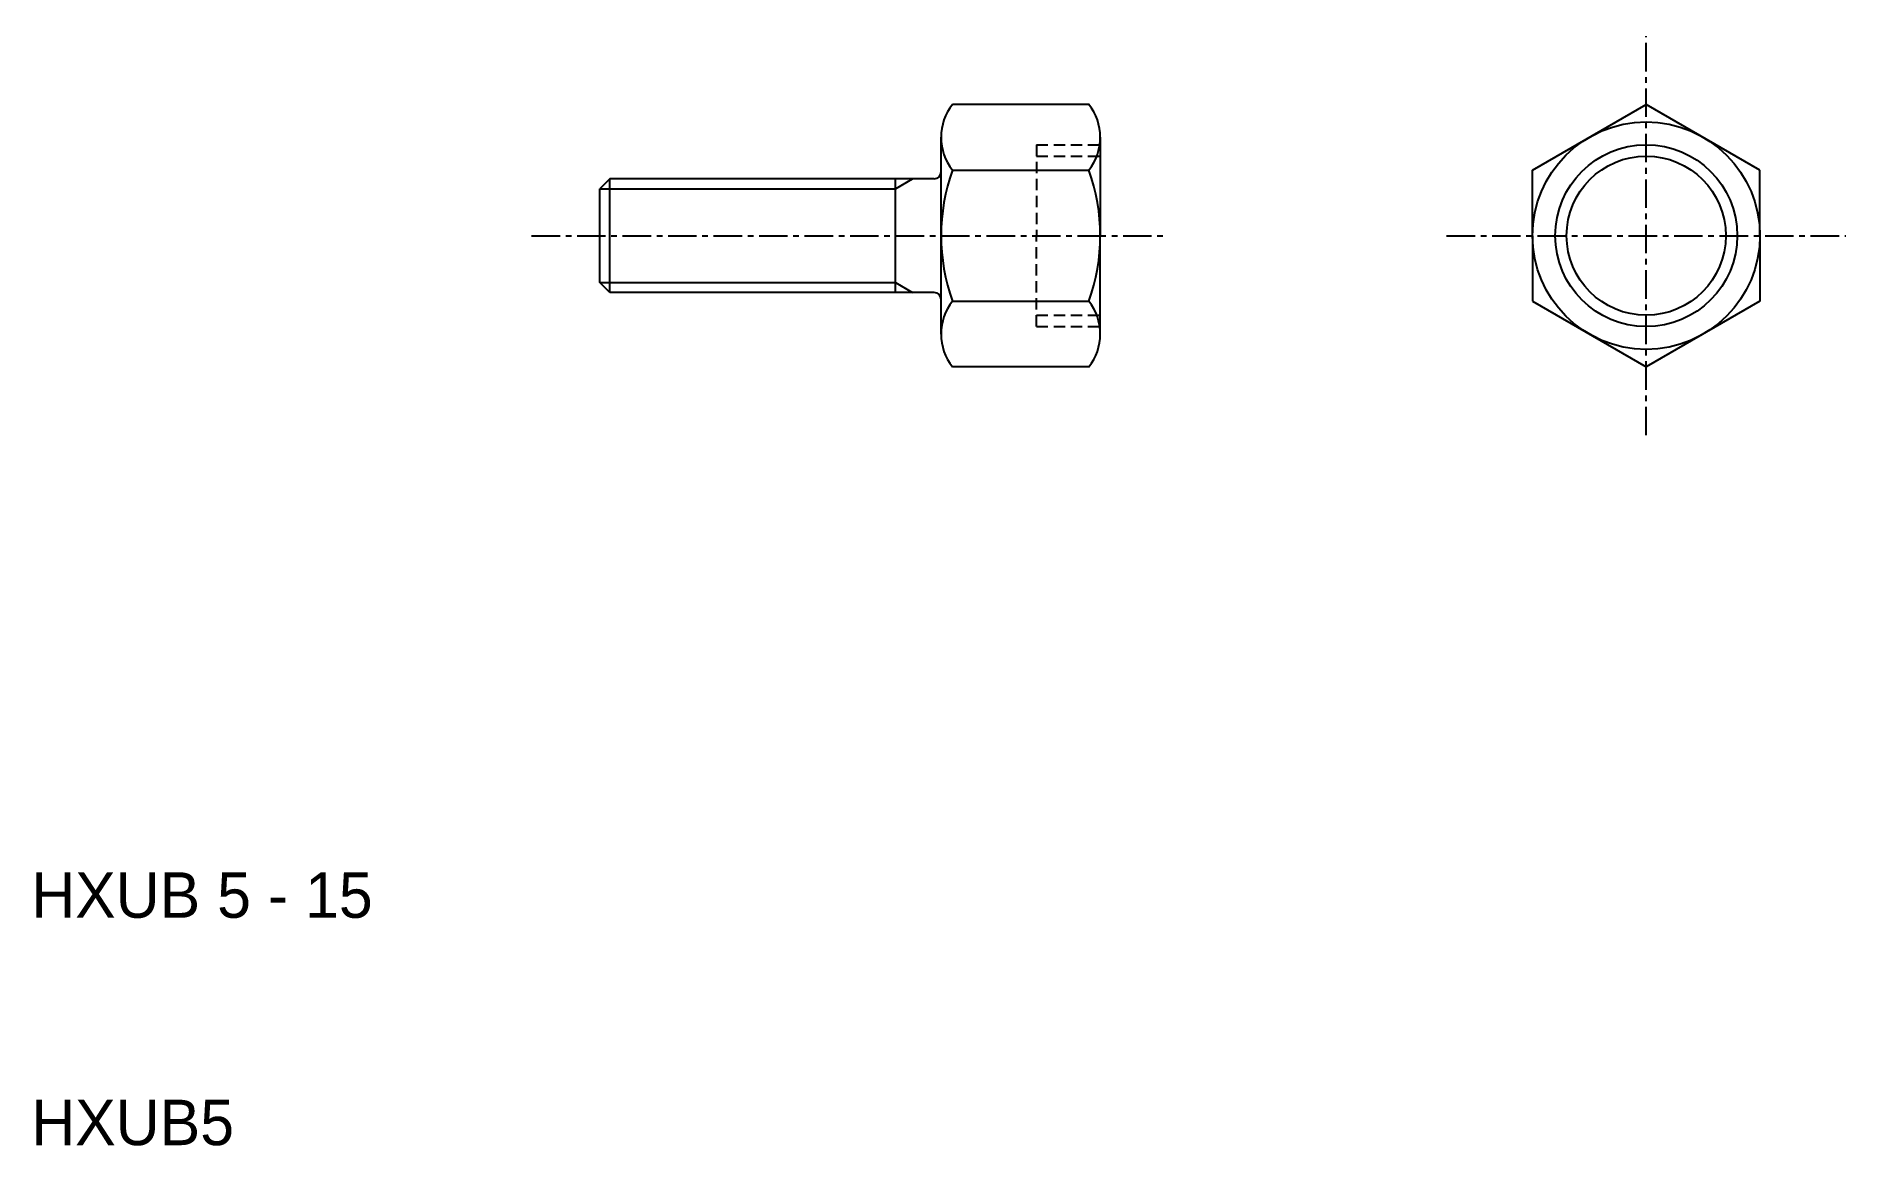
# Model space of a CAD drawing. Extents: x 10.2 to 89.8, y 10 to 58.8.
import ezdxf

# ---------------------------------------------------------------- set-up
doc = ezdxf.new("R2010")
doc.units = 0
doc.linetypes.add('CENTER', pattern=[2, 1.25, -0.25, 0.25, -0.25])
doc.linetypes.add('DASHED', pattern=[0.75, 0.5, -0.25])
doc.layers.get('0').update_dxf_attribs({"linetype": 'CONTINUOUS'})
doc.layers.add('CENTER', color=1, linetype='CENTER')

msp = doc.modelspace()

# ---------------------------------------------------------------- linework, layer by layer
at = {"color": 7, "linetype": 'CONTINUOUS'}
for p, q in [((56.503, 55.774), (50.497, 55.774)), ((76, 52.887), (81, 55.774)), ((86, 52.887), (81, 55.774)), ((50, 45.67), (50, 54.33)), ((57, 54.33), (57, 50)), ((50.497, 52.887), (56.503, 52.887)), ((76, 50), (76, 52.887)), ((86, 50), (86, 52.887)), ((35.433, 52.5), (35, 52.067)), ((35, 47.933), (35, 52.067)), ((49.7, 52.5), (35.433, 52.5)), ((35.433, 47.5), (35.433, 52.5)), ((48, 47.5), (48, 52.5)), ((57, 45.67), (57, 50)), ((76, 50), (76, 47.113)), ((86, 50), (86, 47.113)), ((35.433, 47.5), (35, 47.933)), ((49.7, 47.5), (35.433, 47.5)), ((50.497, 47.113), (56.503, 47.113)), ((76, 47.113), (81, 44.226)), ((86, 47.113), (81, 44.226)), ((56.503, 44.226), (50.497, 44.226))]:
    msp.add_line(p, q, dxfattribs=at)
at = {"color": 3, "linetype": 'DASHED'}
for p, q in [((54.2, 54), (54.2, 50)), ((54.2, 54), (57, 54)), ((54.2, 53.5), (57, 53.5)), ((54.2, 46), (54.2, 50)), ((54.2, 46.5), (57, 46.5)), ((54.2, 46), (57, 46))]:
    msp.add_line(p, q, dxfattribs=at)
at = {"color": 3, "linetype": 'CONTINUOUS'}
for p, q in [((35, 52.067), (48, 52.067)), ((48, 52.067), (48.75, 52.5)), ((35, 47.933), (48, 47.933)), ((48, 47.933), (48.75, 47.5))]:
    msp.add_line(p, q, dxfattribs=at)
at = {"color": 7, "linetype": 'CONTINUOUS'}
for radius in [5, 4, 3.5]:
    msp.add_circle((81, 50), radius, dxfattribs=at)
for centre, radius, start, end in [((52.343, 54.33), 2.343, 141.96862, 180), ((54.657, 54.33), 2.343, 0, 38.03138), ((52.343, 54.33), 2.343, 180, 218.03138), ((54.657, 54.33), 2.343, 321.96862, 0), ((49.7, 52.8), 0.3, 270, 0), ((58.625, 50), 8.625, 160.44596, 199.55404), ((48.375, 50), 8.625, 340.44596, 19.55404), ((49.7, 47.2), 0.3, 360, 90), ((52.343, 45.67), 2.343, 141.96862, 180), ((54.657, 45.67), 2.343, 0, 38.03138), ((52.343, 45.67), 2.343, 180, 218.03138), ((54.657, 45.67), 2.343, 321.96862, 0)]:
    msp.add_arc(centre, radius, start, end, dxfattribs=at)
at = {"layer": 'CENTER', "color": 1, "linetype": 'CENTER'}
for p, q in [((81, 41.226), (81, 58.774)), ((32, 50), (60, 50)), ((72.226, 50), (89.774, 50))]:
    msp.add_line(p, q, dxfattribs=at)

# ---------------------------------------------------------------- texts
at = {"color": 7, "linetype": 'CONTINUOUS'}
for s, p in [('HXUB 5 - 15', (10, 20)), ('HXUB5', (10, 10))]:
    msp.add_text(s, height=2, dxfattribs=at).set_placement(p)

doc.saveas('drawing.dxf')
